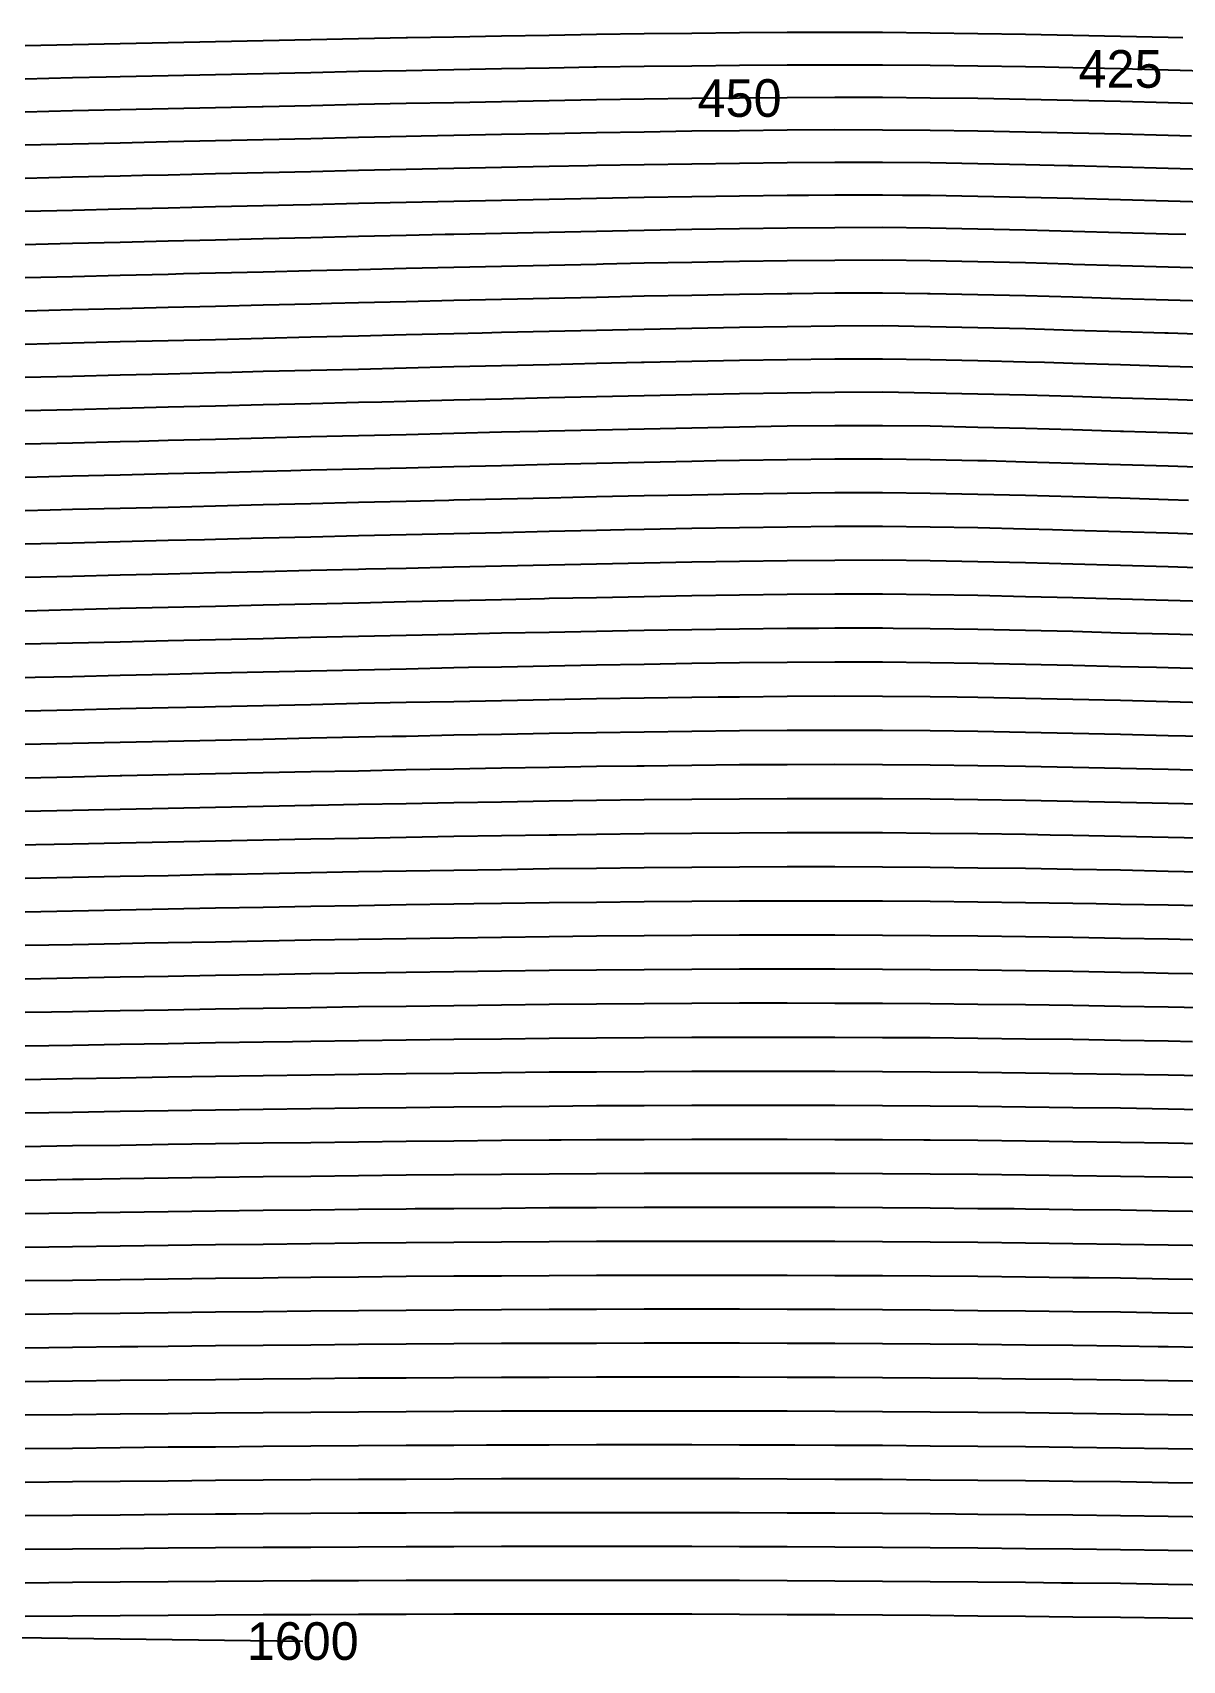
# Model space of a CAD drawing. Header units: metres. Extents: x 228 to 3387, y 31 to 162.
# Drawn here: x 2005.4 to 2081.7, y 31.4 to 139.5 of the extents above; entities that cross this region are included whole.
import ezdxf
from ezdxf.enums import TextEntityAlignment as Align

# ---------------------------------------------------------------- set-up
doc = ezdxf.new("R2010")
doc.units = ezdxf.units.M
for name, color, linetype in [('Vs_1000', 7, 'Continuous'), ('Vs_1025', 7, 'Continuous'), ('Vs_1050', 7, 'Continuous'), ('Vs_1075', 7, 'Continuous'), ('Vs_1100', 7, 'Continuous'), ('Vs_1125', 7, 'Continuous'), ('Vs_1150', 7, 'Continuous'), ('Vs_1175', 7, 'Continuous'), ('Vs_1200', 7, 'Continuous'), ('Vs_1225', 7, 'Continuous'), ('Vs_1250', 7, 'Continuous'), ('Vs_1275', 7, 'Continuous'), ('Vs_1300', 7, 'Continuous'), ('Vs_1325', 7, 'Continuous'), ('Vs_1350', 7, 'Continuous'), ('Vs_1375', 7, 'Continuous'), ('Vs_1400', 7, 'Continuous'), ('Vs_1425', 7, 'Continuous'), ('Vs_1450', 7, 'Continuous'), ('Vs_1475', 7, 'Continuous'), ('Vs_1500', 7, 'Continuous'), ('Vs_1525', 7, 'Continuous'), ('Vs_1550', 7, 'Continuous'), ('Vs_1575', 7, 'Continuous'), ('Vs_1600', 7, 'Continuous'), ('Vs_400', 7, 'Continuous'), ('Vs_425', 7, 'Continuous'), ('Vs_450', 7, 'Continuous'), ('Vs_475', 7, 'Continuous'), ('Vs_500', 7, 'Continuous'), ('Vs_525', 7, 'Continuous'), ('Vs_550', 7, 'Continuous'), ('Vs_575', 7, 'Continuous'), ('Vs_600', 7, 'Continuous'), ('Vs_625', 7, 'Continuous'), ('Vs_650', 7, 'Continuous'), ('Vs_675', 7, 'Continuous'), ('Vs_700', 7, 'Continuous'), ('Vs_725', 7, 'Continuous'), ('Vs_750', 7, 'Continuous'), ('Vs_775', 7, 'Continuous'), ('Vs_800', 7, 'Continuous'), ('Vs_825', 7, 'Continuous'), ('Vs_850', 7, 'Continuous'), ('Vs_875', 7, 'Continuous'), ('Vs_900', 7, 'Continuous'), ('Vs_925', 7, 'Continuous'), ('Vs_950', 7, 'Continuous'), ('Vs_975', 7, 'Continuous')]:
    doc.layers.add(name, color=color, linetype=linetype)

msp = doc.modelspace()

# ---------------------------------------------------------------- linework, layer by layer
at = {"layer": 'Vs_1000'}
msp.add_lwpolyline([(2083.95, 85.99), (2080.79, 86.06), (2077.63, 86.13), (2074.47, 86.19), (2072.96, 86.22), (2071.31, 86.25), (2068.15, 86.3), (2064.98, 86.33), (2061.82, 86.36), (2058.66, 86.36), (2055.5, 86.36), (2052.34, 86.35), (2049.17, 86.33), (2046.01, 86.29), (2042.85, 86.26), (2040.2, 86.22), (2039.69, 86.21), (2036.53, 86.17), (2033.37, 86.12), (2030.2, 86.06), (2027.04, 86), (2023.88, 85.94), (2020.72, 85.88), (2017.56, 85.82), (2014.4, 85.75), (2011.23, 85.69), (2008.07, 85.62), (2005.62, 85.57), (2004.91, 85.55)], dxfattribs=at)
at = {"layer": 'Vs_1025'}
msp.add_lwpolyline([(2083.95, 83.74), (2080.79, 83.81), (2077.63, 83.88), (2074.47, 83.94), (2071.31, 83.99), (2068.15, 84.03), (2064.98, 84.07), (2061.82, 84.09), (2058.66, 84.1), (2055.5, 84.1), (2052.34, 84.09), (2049.17, 84.07), (2046.01, 84.04), (2042.85, 84.01), (2039.69, 83.97), (2036.53, 83.92), (2033.37, 83.87), (2030.2, 83.82), (2027.04, 83.77), (2023.88, 83.71), (2020.72, 83.65), (2018.62, 83.61), (2017.56, 83.59), (2014.4, 83.52), (2011.23, 83.46), (2008.07, 83.4), (2004.91, 83.33)], dxfattribs=at)
at = {"layer": 'Vs_1050'}
msp.add_lwpolyline([(2083.95, 81.49), (2080.79, 81.56), (2077.63, 81.62), (2076.02, 81.65), (2074.47, 81.68), (2071.31, 81.73), (2068.15, 81.77), (2064.98, 81.8), (2061.82, 81.82), (2058.66, 81.83), (2055.5, 81.84), (2052.34, 81.83), (2049.17, 81.81), (2046.01, 81.78), (2042.85, 81.75), (2039.69, 81.72), (2036.53, 81.67), (2034.69, 81.65), (2033.37, 81.63), (2030.2, 81.58), (2027.04, 81.53), (2023.88, 81.47), (2020.72, 81.41), (2017.56, 81.36), (2014.4, 81.29), (2011.23, 81.23), (2008.07, 81.17), (2004.91, 81.11)], dxfattribs=at)
at = {"layer": 'Vs_1075'}
msp.add_lwpolyline([(2083.95, 79.23), (2080.79, 79.3), (2077.63, 79.36), (2074.47, 79.42), (2071.31, 79.47), (2068.15, 79.51), (2064.98, 79.54), (2061.82, 79.56), (2058.66, 79.57), (2055.5, 79.57), (2052.34, 79.57), (2049.17, 79.55), (2046.01, 79.53), (2042.85, 79.5), (2039.69, 79.47), (2036.53, 79.43), (2033.37, 79.38), (2030.2, 79.34), (2027.04, 79.29), (2023.88, 79.24), (2020.72, 79.18), (2017.56, 79.12), (2014.4, 79.06), (2012.85, 79.04), (2011.23, 79), (2008.07, 78.94), (2004.91, 78.88)], dxfattribs=at)
at = {"layer": 'Vs_1100'}
msp.add_lwpolyline([(2083.95, 76.98), (2080.79, 77.04), (2079.17, 77.08), (2077.63, 77.1), (2074.47, 77.16), (2071.31, 77.2), (2068.15, 77.24), (2064.98, 77.27), (2061.82, 77.29), (2058.66, 77.31), (2055.5, 77.31), (2052.34, 77.31), (2049.17, 77.29), (2046.01, 77.27), (2042.85, 77.25), (2039.69, 77.22), (2036.53, 77.18), (2033.37, 77.14), (2030.2, 77.1), (2028.86, 77.08), (2027.04, 77.05), (2023.88, 77), (2020.72, 76.95), (2017.56, 76.89), (2014.4, 76.83), (2011.23, 76.78), (2008.07, 76.72), (2004.91, 76.66)], dxfattribs=at)
at = {"layer": 'Vs_1125'}
msp.add_lwpolyline([(2083.95, 74.73), (2080.79, 74.79), (2077.63, 74.85), (2074.47, 74.9), (2071.31, 74.94), (2068.15, 74.98), (2064.98, 75.01), (2061.82, 75.03), (2058.66, 75.04), (2055.5, 75.05), (2052.34, 75.05), (2049.17, 75.04), (2046.01, 75.02), (2042.85, 75), (2039.69, 74.97), (2036.53, 74.93), (2033.37, 74.89), (2030.2, 74.85), (2027.04, 74.81), (2023.88, 74.76), (2020.72, 74.71), (2017.56, 74.66), (2014.4, 74.6), (2011.23, 74.55), (2008.07, 74.49), (2006.66, 74.46), (2004.91, 74.43)], dxfattribs=at)
at = {"layer": 'Vs_1150'}
msp.add_lwpolyline([(2082.41, 72.5), (2080.79, 72.53), (2077.63, 72.59), (2074.47, 72.64), (2071.31, 72.68), (2068.15, 72.72), (2064.98, 72.75), (2061.82, 72.77), (2058.66, 72.78), (2055.5, 72.79), (2052.34, 72.79), (2049.17, 72.78), (2046.01, 72.76), (2042.85, 72.74), (2039.69, 72.72), (2036.53, 72.68), (2033.37, 72.65), (2030.2, 72.61), (2027.04, 72.57), (2023.88, 72.52), (2022.66, 72.5), (2020.72, 72.47), (2017.56, 72.42), (2014.4, 72.37), (2011.23, 72.32), (2008.07, 72.26), (2004.91, 72.2)], dxfattribs=at)
at = {"layer": 'Vs_1175'}
msp.add_lwpolyline([(2083.95, 70.22), (2080.79, 70.28), (2077.63, 70.33), (2074.47, 70.38), (2071.31, 70.42), (2068.15, 70.46), (2064.98, 70.49), (2061.82, 70.51), (2058.66, 70.52), (2055.5, 70.53), (2052.34, 70.53), (2049.17, 70.52), (2046.01, 70.51), (2042.85, 70.49), (2039.69, 70.47), (2036.53, 70.44), (2033.37, 70.4), (2030.2, 70.37), (2027.04, 70.33), (2023.88, 70.28), (2020.72, 70.24), (2017.56, 70.19), (2014.4, 70.14), (2011.23, 70.09), (2008.07, 70.03), (2004.91, 69.98)], dxfattribs=at)
at = {"layer": 'Vs_1200'}
msp.add_lwpolyline([(2083.95, 67.96), (2080.79, 68.02), (2077.63, 68.08), (2074.47, 68.12), (2071.31, 68.16), (2068.15, 68.2), (2064.98, 68.23), (2061.82, 68.25), (2058.66, 68.26), (2055.5, 68.27), (2052.34, 68.27), (2049.17, 68.27), (2046.01, 68.25), (2042.85, 68.24), (2039.69, 68.21), (2036.53, 68.19), (2033.37, 68.16), (2030.2, 68.12), (2027.04, 68.08), (2023.88, 68.04), (2020.72, 68), (2017.56, 67.95), (2015.99, 67.93), (2014.4, 67.91), (2011.23, 67.86), (2008.07, 67.8), (2004.91, 67.75)], dxfattribs=at)
at = {"layer": 'Vs_1225'}
msp.add_lwpolyline([(2083.95, 65.71), (2080.79, 65.77), (2077.63, 65.82), (2074.47, 65.86), (2071.31, 65.9), (2068.15, 65.94), (2064.98, 65.97), (2064.57, 65.97), (2061.82, 65.99), (2058.66, 66), (2055.5, 66.01), (2052.34, 66.01), (2049.17, 66.01), (2046.01, 66), (2042.85, 65.98), (2040.5, 65.97), (2039.69, 65.96), (2036.53, 65.94), (2033.37, 65.91), (2030.2, 65.88), (2027.04, 65.84), (2023.88, 65.8), (2020.72, 65.76), (2017.56, 65.72), (2014.4, 65.67), (2011.23, 65.62), (2008.07, 65.58), (2004.91, 65.52)], dxfattribs=at)
at = {"layer": 'Vs_1250'}
msp.add_lwpolyline([(2083.95, 63.46), (2080.79, 63.51), (2077.63, 63.56), (2074.47, 63.61), (2071.31, 63.65), (2068.15, 63.68), (2064.98, 63.71), (2061.82, 63.73), (2058.66, 63.75), (2055.5, 63.75), (2052.34, 63.76), (2049.17, 63.75), (2046.01, 63.75), (2042.85, 63.73), (2039.69, 63.71), (2036.53, 63.69), (2033.37, 63.67), (2030.2, 63.64), (2027.04, 63.6), (2023.88, 63.56), (2020.72, 63.53), (2017.56, 63.48), (2014.4, 63.44), (2011.23, 63.39), (2008.78, 63.36), (2008.07, 63.35), (2004.91, 63.3)], dxfattribs=at)
at = {"layer": 'Vs_1275'}
msp.add_lwpolyline([(2083.95, 61.2), (2080.79, 61.26), (2077.63, 61.31), (2074.47, 61.35), (2071.31, 61.39), (2070.57, 61.4), (2068.15, 61.42), (2064.98, 61.45), (2061.82, 61.47), (2058.66, 61.49), (2055.5, 61.5), (2052.34, 61.5), (2049.17, 61.5), (2046.01, 61.49), (2042.85, 61.48), (2039.69, 61.47), (2036.53, 61.44), (2033.37, 61.42), (2030.81, 61.4), (2030.2, 61.39), (2027.04, 61.36), (2023.88, 61.33), (2020.72, 61.29), (2017.56, 61.25), (2014.4, 61.21), (2011.23, 61.16), (2008.07, 61.12), (2004.91, 61.07)], dxfattribs=at)
at = {"layer": 'Vs_1300'}
msp.add_lwpolyline([(2083.95, 58.95), (2080.79, 59), (2077.63, 59.05), (2074.47, 59.09), (2071.31, 59.13), (2068.15, 59.17), (2064.98, 59.19), (2061.82, 59.21), (2058.66, 59.23), (2055.5, 59.24), (2052.34, 59.25), (2049.17, 59.25), (2046.01, 59.24), (2042.85, 59.23), (2039.69, 59.22), (2036.53, 59.2), (2033.37, 59.17), (2030.2, 59.15), (2027.04, 59.12), (2023.88, 59.09), (2020.72, 59.05), (2017.56, 59.01), (2014.4, 58.97), (2011.23, 58.93), (2008.07, 58.89), (2004.91, 58.84)], dxfattribs=at)
at = {"layer": 'Vs_1325'}
msp.add_lwpolyline([(2083.95, 56.7), (2080.79, 56.75), (2077.63, 56.8), (2075.54, 56.82), (2074.47, 56.84), (2071.31, 56.88), (2068.15, 56.91), (2064.98, 56.94), (2061.82, 56.96), (2058.66, 56.97), (2055.5, 56.99), (2052.34, 56.99), (2049.17, 56.99), (2046.01, 56.99), (2042.85, 56.98), (2039.69, 56.97), (2036.53, 56.95), (2033.37, 56.93), (2030.2, 56.91), (2027.04, 56.88), (2023.88, 56.85), (2021.72, 56.82), (2020.72, 56.81), (2017.56, 56.78), (2014.4, 56.74), (2011.23, 56.7), (2008.07, 56.66), (2004.91, 56.62)], dxfattribs=at)
at = {"layer": 'Vs_1350'}
msp.add_lwpolyline([(2083.95, 54.44), (2080.79, 54.49), (2077.63, 54.54), (2074.47, 54.58), (2071.31, 54.62), (2068.15, 54.65), (2064.98, 54.68), (2061.82, 54.7), (2058.66, 54.72), (2055.5, 54.73), (2052.34, 54.74), (2049.17, 54.74), (2046.01, 54.74), (2042.85, 54.73), (2039.69, 54.72), (2036.53, 54.7), (2033.37, 54.68), (2030.2, 54.66), (2027.04, 54.64), (2023.88, 54.61), (2020.72, 54.58), (2017.56, 54.54), (2014.4, 54.51), (2011.23, 54.47), (2008.07, 54.43), (2004.91, 54.39)], dxfattribs=at)
at = {"layer": 'Vs_1375'}
msp.add_lwpolyline([(2083.95, 52.19), (2080.79, 52.24), (2080.13, 52.25), (2077.63, 52.29), (2074.47, 52.33), (2071.31, 52.37), (2068.15, 52.4), (2064.98, 52.43), (2061.82, 52.45), (2058.66, 52.47), (2055.5, 52.48), (2052.34, 52.49), (2049.17, 52.49), (2046.01, 52.49), (2042.85, 52.48), (2039.69, 52.47), (2036.53, 52.46), (2033.37, 52.44), (2030.2, 52.42), (2027.04, 52.4), (2023.88, 52.37), (2020.72, 52.34), (2017.56, 52.31), (2014.4, 52.27), (2012.4, 52.25), (2011.23, 52.24), (2008.07, 52.2), (2004.91, 52.16)], dxfattribs=at)
at = {"layer": 'Vs_1400'}
msp.add_lwpolyline([(2083.95, 49.94), (2080.79, 49.99), (2077.63, 50.03), (2074.47, 50.08), (2071.31, 50.11), (2068.15, 50.14), (2064.98, 50.17), (2061.82, 50.19), (2058.66, 50.21), (2055.5, 50.22), (2052.34, 50.23), (2049.17, 50.24), (2046.01, 50.24), (2042.85, 50.23), (2039.69, 50.22), (2036.53, 50.21), (2033.37, 50.2), (2030.2, 50.18), (2027.04, 50.16), (2023.88, 50.13), (2020.72, 50.1), (2017.56, 50.07), (2014.4, 50.04), (2011.23, 50.01), (2008.07, 49.97), (2004.91, 49.93)], dxfattribs=at)
at = {"layer": 'Vs_1425'}
msp.add_lwpolyline([(2083.95, 47.69), (2080.79, 47.74), (2077.63, 47.78), (2074.47, 47.82), (2071.31, 47.86), (2068.15, 47.89), (2064.98, 47.92), (2061.82, 47.94), (2058.66, 47.96), (2055.5, 47.97), (2052.34, 47.98), (2049.17, 47.99), (2046.01, 47.99), (2042.85, 47.98), (2039.69, 47.98), (2036.53, 47.97), (2033.37, 47.95), (2030.2, 47.94), (2027.04, 47.92), (2023.88, 47.89), (2020.72, 47.87), (2017.56, 47.84), (2014.4, 47.81), (2011.23, 47.78), (2008.07, 47.74), (2004.91, 47.71)], dxfattribs=at)
at = {"layer": 'Vs_1450'}
msp.add_lwpolyline([(2083.95, 45.44), (2080.79, 45.48), (2077.63, 45.53), (2074.47, 45.57), (2071.31, 45.61), (2068.15, 45.64), (2064.98, 45.66), (2061.82, 45.69), (2058.66, 45.71), (2056, 45.72), (2055.5, 45.72), (2052.34, 45.73), (2049.17, 45.74), (2046.01, 45.74), (2042.85, 45.74), (2039.69, 45.73), (2036.53, 45.72), (2035.54, 45.72), (2033.37, 45.71), (2030.2, 45.69), (2027.04, 45.68), (2023.88, 45.65), (2020.72, 45.63), (2017.56, 45.6), (2014.4, 45.58), (2011.23, 45.55), (2008.07, 45.51), (2004.91, 45.48)], dxfattribs=at)
at = {"layer": 'Vs_1475'}
msp.add_lwpolyline([(2083.95, 43.19), (2080.79, 43.23), (2077.63, 43.28), (2074.47, 43.32), (2071.31, 43.35), (2068.15, 43.38), (2064.98, 43.41), (2061.82, 43.44), (2058.66, 43.45), (2055.5, 43.47), (2052.34, 43.48), (2049.17, 43.49), (2046.01, 43.49), (2042.85, 43.49), (2039.69, 43.49), (2036.53, 43.48), (2033.37, 43.47), (2030.2, 43.45), (2027.04, 43.44), (2023.88, 43.42), (2020.72, 43.39), (2017.56, 43.37), (2014.4, 43.34), (2011.23, 43.31), (2008.07, 43.28), (2004.91, 43.25)], dxfattribs=at)
at = {"layer": 'Vs_1500'}
msp.add_lwpolyline([(2083.95, 40.94), (2080.79, 40.98), (2077.63, 41.03), (2074.47, 41.07), (2071.31, 41.1), (2068.15, 41.13), (2066.68, 41.15), (2064.98, 41.16), (2061.82, 41.18), (2058.66, 41.2), (2055.5, 41.22), (2052.34, 41.23), (2049.17, 41.24), (2046.01, 41.24), (2042.85, 41.24), (2039.69, 41.24), (2036.53, 41.23), (2033.37, 41.23), (2030.2, 41.21), (2027.04, 41.2), (2023.88, 41.18), (2020.72, 41.16), (2018.92, 41.15), (2017.56, 41.14), (2014.4, 41.11), (2011.23, 41.08), (2008.07, 41.06), (2004.91, 41.03)], dxfattribs=at)
at = {"layer": 'Vs_1525'}
msp.add_lwpolyline([(2083.95, 38.69), (2080.79, 38.73), (2077.63, 38.78), (2074.47, 38.81), (2071.31, 38.85), (2068.15, 38.88), (2064.98, 38.91), (2061.82, 38.93), (2058.66, 38.95), (2055.5, 38.97), (2052.34, 38.98), (2049.17, 38.99), (2046.01, 39), (2042.85, 39), (2039.69, 39), (2036.53, 38.99), (2033.37, 38.98), (2030.2, 38.97), (2027.04, 38.96), (2023.88, 38.94), (2020.72, 38.92), (2017.56, 38.9), (2014.4, 38.88), (2011.23, 38.85), (2008.07, 38.83), (2004.91, 38.8)], dxfattribs=at)
at = {"layer": 'Vs_1550'}
msp.add_lwpolyline([(2083.95, 36.44), (2080.79, 36.48), (2077.63, 36.53), (2074.47, 36.56), (2073.7, 36.57), (2071.31, 36.6), (2068.15, 36.63), (2064.98, 36.66), (2061.82, 36.68), (2058.66, 36.7), (2055.5, 36.72), (2052.34, 36.74), (2049.17, 36.74), (2046.01, 36.75), (2042.85, 36.75), (2039.69, 36.75), (2036.53, 36.75), (2033.37, 36.74), (2030.2, 36.73), (2027.04, 36.72), (2023.88, 36.71), (2020.72, 36.69), (2017.56, 36.67), (2014.4, 36.65), (2011.23, 36.62), (2008.07, 36.6), (2004.91, 36.57)], dxfattribs=at)
at = {"layer": 'Vs_1575'}
msp.add_lwpolyline([(2083.95, 34.19), (2080.79, 34.23), (2077.63, 34.28), (2074.47, 34.31), (2071.31, 34.35), (2068.15, 34.38), (2064.98, 34.41), (2061.82, 34.44), (2058.66, 34.46), (2055.5, 34.47), (2052.34, 34.49), (2049.17, 34.5), (2046.01, 34.51), (2042.85, 34.51), (2039.69, 34.51), (2036.53, 34.51), (2033.37, 34.5), (2030.2, 34.49), (2027.04, 34.48), (2023.88, 34.47), (2020.72, 34.45), (2017.56, 34.44), (2014.4, 34.42), (2011.23, 34.39), (2008.07, 34.37), (2004.91, 34.35)], dxfattribs=at)
at = {"layer": 'Vs_1600'}
msp.add_lwpolyline([(1740.73, 36.33), (2023.34, 32.72)], dxfattribs=at)
at = {"layer": 'Vs_400'}
msp.add_lwpolyline([(2081.77, 139.14), (2080.79, 139.16), (2077.63, 139.23), (2074.47, 139.3), (2071.31, 139.36), (2068.15, 139.41), (2064.98, 139.45), (2061.82, 139.48), (2058.66, 139.49), (2055.5, 139.48), (2052.34, 139.46), (2049.17, 139.43), (2046.01, 139.39), (2042.85, 139.35), (2039.69, 139.3), (2036.53, 139.25), (2033.37, 139.19), (2030.3, 139.14), (2030.2, 139.13), (2027.04, 139.07), (2023.88, 139.01), (2020.72, 138.94), (2017.56, 138.88), (2014.4, 138.81), (2011.23, 138.74), (2008.07, 138.67), (2004.91, 138.6)], dxfattribs=at)
at = {"layer": 'Vs_425'}
msp.add_lwpolyline([(2083.95, 136.91), (2080.79, 136.99), (2077.63, 137.07), (2074.47, 137.14), (2072.61, 137.18), (2071.31, 137.2), (2068.15, 137.26), (2064.98, 137.3), (2061.82, 137.32), (2058.66, 137.33), (2055.5, 137.32), (2052.34, 137.3), (2049.17, 137.26), (2046.01, 137.23), (2042.85, 137.18), (2042.67, 137.18), (2039.69, 137.13), (2036.53, 137.07), (2033.37, 137.01), (2030.2, 136.95), (2027.04, 136.89), (2023.88, 136.82), (2020.72, 136.75), (2017.56, 136.69), (2014.4, 136.62), (2011.23, 136.54), (2010.29, 136.52), (2008.07, 136.47), (2004.91, 136.4)], dxfattribs=at)
at = {"layer": 'Vs_450'}
msp.add_lwpolyline([(2083.95, 134.73), (2080.79, 134.82), (2077.63, 134.9), (2074.47, 134.97), (2071.31, 135.04), (2068.15, 135.1), (2064.98, 135.14), (2061.82, 135.17), (2058.66, 135.17), (2055.5, 135.16), (2052.34, 135.14), (2049.17, 135.1), (2046.01, 135.06), (2042.85, 135.01), (2039.69, 134.95), (2036.53, 134.89), (2033.37, 134.83), (2030.2, 134.77), (2027.04, 134.7), (2023.88, 134.63), (2020.72, 134.56), (2020.66, 134.56), (2017.56, 134.49), (2014.4, 134.42), (2011.23, 134.35), (2008.07, 134.28), (2004.91, 134.2)], dxfattribs=at)
at = {"layer": 'Vs_475'}
msp.add_lwpolyline([(2082.33, 132.6), (2080.79, 132.65), (2077.63, 132.73), (2074.47, 132.81), (2071.31, 132.88), (2068.15, 132.94), (2064.98, 132.98), (2061.82, 133.01), (2058.66, 133.02), (2055.5, 133), (2052.34, 132.97), (2049.17, 132.93), (2046.01, 132.88), (2042.85, 132.83), (2039.69, 132.77), (2036.53, 132.71), (2033.37, 132.65), (2031.2, 132.6), (2030.2, 132.58), (2027.04, 132.51), (2023.88, 132.44), (2020.72, 132.37), (2017.56, 132.3), (2014.4, 132.23), (2011.23, 132.15), (2008.07, 132.08), (2004.91, 132)], dxfattribs=at)
at = {"layer": 'Vs_500'}
msp.add_lwpolyline([(2083.95, 130.38), (2080.79, 130.47), (2077.63, 130.56), (2074.47, 130.64), (2074.17, 130.64), (2071.31, 130.71), (2068.15, 130.77), (2064.98, 130.83), (2061.82, 130.86), (2058.66, 130.86), (2055.5, 130.84), (2052.34, 130.8), (2049.17, 130.76), (2046.01, 130.71), (2042.85, 130.65), (2042.29, 130.64), (2039.69, 130.59), (2036.53, 130.53), (2033.37, 130.46), (2030.2, 130.39), (2027.04, 130.32), (2023.88, 130.25), (2020.72, 130.18), (2017.56, 130.1), (2014.4, 130.03), (2012.7, 129.99), (2011.23, 129.96), (2008.07, 129.88), (2004.91, 129.8)], dxfattribs=at)
at = {"layer": 'Vs_525'}
msp.add_lwpolyline([(2083.95, 128.2), (2080.79, 128.29), (2077.63, 128.38), (2074.47, 128.46), (2071.31, 128.54), (2068.15, 128.61), (2064.98, 128.66), (2063.16, 128.68), (2061.82, 128.7), (2058.66, 128.7), (2056.91, 128.68), (2055.5, 128.67), (2052.34, 128.63), (2049.17, 128.59), (2046.01, 128.53), (2042.85, 128.47), (2039.69, 128.41), (2036.53, 128.34), (2033.37, 128.27), (2030.2, 128.2), (2027.04, 128.13), (2023.88, 128.06), (2022.7, 128.03), (2020.72, 127.98), (2017.56, 127.91), (2014.4, 127.83), (2011.23, 127.76), (2008.07, 127.68), (2004.91, 127.6)], dxfattribs=at)
at = {"layer": 'Vs_550'}
msp.add_lwpolyline([(2081.97, 126.07), (2080.79, 126.11), (2077.63, 126.2), (2074.47, 126.29), (2071.31, 126.37), (2068.15, 126.44), (2064.98, 126.5), (2061.82, 126.54), (2058.66, 126.53), (2055.5, 126.5), (2052.34, 126.46), (2049.17, 126.41), (2046.01, 126.35), (2042.85, 126.29), (2039.69, 126.22), (2036.53, 126.15), (2033.37, 126.08), (2032.79, 126.07), (2030.2, 126.01), (2027.04, 125.94), (2023.88, 125.86), (2020.72, 125.79), (2017.56, 125.71), (2014.4, 125.63), (2011.23, 125.56), (2008.07, 125.48), (2005.62, 125.42), (2004.91, 125.4)], dxfattribs=at)
at = {"layer": 'Vs_575'}
msp.add_lwpolyline([(2083.95, 123.82), (2080.79, 123.92), (2077.63, 124.01), (2074.47, 124.1), (2074.19, 124.11), (2071.31, 124.19), (2068.15, 124.26), (2064.98, 124.33), (2061.82, 124.37), (2058.66, 124.36), (2055.5, 124.33), (2052.34, 124.28), (2049.17, 124.23), (2046.01, 124.17), (2043.28, 124.11), (2042.85, 124.1), (2039.69, 124.03), (2036.53, 123.96), (2033.37, 123.89), (2030.2, 123.82), (2027.04, 123.74), (2023.88, 123.66), (2020.72, 123.59), (2017.56, 123.51), (2015.43, 123.46), (2014.4, 123.43), (2011.23, 123.35), (2008.07, 123.28), (2004.91, 123.2)], dxfattribs=at)
at = {"layer": 'Vs_600'}
msp.add_lwpolyline([(2083.95, 121.63), (2080.79, 121.73), (2077.63, 121.82), (2074.47, 121.92), (2071.31, 122), (2068.15, 122.08), (2064.98, 122.15), (2064.82, 122.15), (2061.82, 122.19), (2058.66, 122.18), (2055.81, 122.15), (2055.5, 122.15), (2052.34, 122.1), (2049.17, 122.04), (2046.01, 121.98), (2042.85, 121.91), (2039.69, 121.84), (2036.53, 121.77), (2033.37, 121.69), (2030.2, 121.62), (2027.04, 121.54), (2025.26, 121.5), (2023.88, 121.46), (2020.72, 121.39), (2017.56, 121.31), (2014.4, 121.23), (2011.23, 121.15), (2008.07, 121.07), (2004.91, 120.99)], dxfattribs=at)
at = {"layer": 'Vs_625'}
msp.add_lwpolyline([(2083.95, 119.43), (2080.79, 119.53), (2080.56, 119.54), (2077.63, 119.63), (2074.47, 119.72), (2071.31, 119.81), (2068.15, 119.89), (2064.98, 119.96), (2061.82, 120.01), (2058.66, 120), (2055.5, 119.96), (2052.34, 119.91), (2049.17, 119.85), (2046.01, 119.78), (2042.85, 119.71), (2039.69, 119.64), (2036.53, 119.57), (2035.26, 119.54), (2033.37, 119.49), (2030.2, 119.42), (2027.04, 119.34), (2023.88, 119.26), (2020.72, 119.18), (2017.56, 119.1), (2014.4, 119.02), (2011.23, 118.95), (2008.83, 118.88), (2008.07, 118.87), (2004.91, 118.79)], dxfattribs=at)
at = {"layer": 'Vs_650'}
msp.add_lwpolyline([(2083.95, 117.23), (2080.79, 117.33), (2077.63, 117.43), (2074.47, 117.52), (2072.58, 117.58), (2071.31, 117.61), (2068.15, 117.7), (2064.98, 117.77), (2061.82, 117.81), (2058.66, 117.8), (2055.5, 117.76), (2052.34, 117.71), (2049.17, 117.65), (2046.01, 117.58), (2045.82, 117.58), (2042.85, 117.51), (2039.69, 117.44), (2036.53, 117.36), (2033.37, 117.29), (2030.2, 117.21), (2027.04, 117.13), (2023.88, 117.06), (2020.72, 116.98), (2018.63, 116.92), (2017.56, 116.9), (2014.4, 116.82), (2011.23, 116.74), (2008.07, 116.66), (2004.91, 116.58)], dxfattribs=at)
at = {"layer": 'Vs_675'}
msp.add_lwpolyline([(2083.95, 115.02), (2080.79, 115.12), (2077.63, 115.22), (2074.47, 115.32), (2071.31, 115.41), (2068.15, 115.49), (2064.98, 115.56), (2061.82, 115.61), (2058.66, 115.6), (2055.5, 115.56), (2052.34, 115.51), (2049.17, 115.44), (2046.01, 115.38), (2042.85, 115.31), (2039.69, 115.23), (2036.53, 115.16), (2033.37, 115.08), (2030.2, 115), (2028.59, 114.96), (2027.04, 114.93), (2023.88, 114.85), (2020.72, 114.77), (2017.56, 114.69), (2014.4, 114.61), (2011.23, 114.53), (2008.07, 114.45), (2004.91, 114.37)], dxfattribs=at)
at = {"layer": 'Vs_700'}
msp.add_lwpolyline([(2083.95, 112.81), (2080.79, 112.91), (2077.83, 113.01), (2077.63, 113.01), (2074.47, 113.11), (2071.31, 113.2), (2068.15, 113.28), (2064.98, 113.35), (2061.82, 113.39), (2058.66, 113.38), (2055.5, 113.35), (2052.34, 113.29), (2049.17, 113.23), (2046.01, 113.17), (2042.85, 113.1), (2039.69, 113.02), (2038.96, 113.01), (2036.53, 112.95), (2033.37, 112.87), (2030.2, 112.79), (2027.04, 112.72), (2023.88, 112.64), (2020.72, 112.56), (2017.56, 112.48), (2014.4, 112.4), (2012.48, 112.35), (2011.23, 112.32), (2008.07, 112.24), (2004.91, 112.16)], dxfattribs=at)
at = {"layer": 'Vs_725'}
msp.add_lwpolyline([(2083.95, 110.59), (2080.79, 110.7), (2077.63, 110.79), (2074.47, 110.89), (2071.31, 110.98), (2068.73, 111.05), (2068.15, 111.06), (2064.98, 111.13), (2061.82, 111.17), (2058.66, 111.16), (2055.5, 111.13), (2052.34, 111.07), (2050.78, 111.05), (2049.17, 111.01), (2046.01, 110.95), (2042.85, 110.88), (2039.69, 110.81), (2036.53, 110.73), (2033.37, 110.66), (2030.2, 110.58), (2027.04, 110.5), (2023.88, 110.43), (2022.55, 110.39), (2020.72, 110.35), (2017.56, 110.27), (2014.4, 110.19), (2011.23, 110.11), (2008.07, 110.03), (2004.91, 109.95)], dxfattribs=at)
at = {"layer": 'Vs_750'}
msp.add_lwpolyline([(2082.14, 108.43), (2080.79, 108.47), (2077.63, 108.57), (2074.47, 108.67), (2071.31, 108.75), (2068.15, 108.83), (2064.98, 108.9), (2061.82, 108.94), (2058.66, 108.93), (2055.5, 108.9), (2052.34, 108.85), (2049.17, 108.79), (2046.01, 108.73), (2042.85, 108.66), (2039.69, 108.59), (2036.53, 108.51), (2033.37, 108.44), (2033.04, 108.43), (2030.2, 108.36), (2027.04, 108.29), (2023.88, 108.21), (2020.72, 108.13), (2017.56, 108.05), (2014.4, 107.97), (2011.23, 107.9), (2008.07, 107.82), (2006.58, 107.78), (2004.91, 107.74)], dxfattribs=at)
at = {"layer": 'Vs_775'}
msp.add_lwpolyline([(2083.95, 106.15), (2080.79, 106.25), (2077.63, 106.34), (2074.47, 106.44), (2073.12, 106.47), (2071.31, 106.52), (2068.15, 106.6), (2064.98, 106.66), (2061.82, 106.7), (2058.66, 106.7), (2055.5, 106.66), (2052.34, 106.62), (2049.17, 106.56), (2046.01, 106.5), (2044.71, 106.47), (2042.85, 106.43), (2039.69, 106.36), (2036.53, 106.29), (2033.37, 106.22), (2030.2, 106.14), (2027.04, 106.07), (2023.88, 105.99), (2020.72, 105.92), (2017.56, 105.84), (2016.82, 105.82), (2014.4, 105.76), (2011.23, 105.68), (2008.07, 105.6), (2004.91, 105.52)], dxfattribs=at)
at = {"layer": 'Vs_800'}
msp.add_lwpolyline([(2083.95, 103.92), (2080.79, 104.02), (2077.63, 104.11), (2074.47, 104.2), (2071.31, 104.28), (2068.15, 104.36), (2064.98, 104.42), (2061.82, 104.46), (2058.66, 104.45), (2055.5, 104.42), (2052.34, 104.38), (2049.17, 104.33), (2046.01, 104.27), (2042.85, 104.2), (2039.69, 104.14), (2036.53, 104.07), (2033.37, 104), (2030.2, 103.92), (2027.54, 103.86), (2027.04, 103.85), (2023.88, 103.77), (2020.72, 103.7), (2017.56, 103.62), (2014.4, 103.54), (2011.23, 103.46), (2008.07, 103.39), (2004.91, 103.31)], dxfattribs=at)
at = {"layer": 'Vs_825'}
msp.add_lwpolyline([(2083.95, 101.69), (2080.79, 101.78), (2077.63, 101.88), (2076.74, 101.9), (2074.47, 101.96), (2071.31, 102.04), (2068.15, 102.11), (2064.98, 102.17), (2061.82, 102.2), (2058.66, 102.2), (2055.5, 102.18), (2052.34, 102.14), (2049.17, 102.09), (2046.01, 102.03), (2042.85, 101.97), (2039.69, 101.91), (2039.39, 101.9), (2036.53, 101.84), (2033.37, 101.77), (2030.2, 101.7), (2027.04, 101.62), (2023.88, 101.55), (2020.72, 101.48), (2017.56, 101.4), (2014.4, 101.32), (2011.23, 101.25), (2011.2, 101.25), (2008.07, 101.17), (2004.91, 101.09)], dxfattribs=at)
at = {"layer": 'Vs_850'}
msp.add_lwpolyline([(2083.95, 99.46), (2080.79, 99.55), (2077.63, 99.63), (2074.47, 99.72), (2071.31, 99.79), (2068.15, 99.86), (2064.98, 99.91), (2062.54, 99.94), (2061.82, 99.95), (2058.66, 99.95), (2057.58, 99.94), (2055.5, 99.93), (2052.34, 99.89), (2049.17, 99.84), (2046.01, 99.79), (2042.85, 99.73), (2039.69, 99.67), (2036.53, 99.61), (2033.37, 99.54), (2030.2, 99.47), (2027.04, 99.4), (2023.88, 99.33), (2022.19, 99.29), (2020.72, 99.25), (2017.56, 99.18), (2014.4, 99.1), (2011.23, 99.03), (2008.07, 98.95), (2004.91, 98.88)], dxfattribs=at)
at = {"layer": 'Vs_875'}
msp.add_lwpolyline([(2083.95, 97.22), (2080.79, 97.31), (2080.01, 97.33), (2077.63, 97.39), (2074.47, 97.47), (2071.31, 97.54), (2068.15, 97.6), (2064.98, 97.66), (2061.82, 97.69), (2058.66, 97.69), (2055.5, 97.67), (2052.34, 97.64), (2049.17, 97.6), (2046.01, 97.55), (2042.85, 97.49), (2039.69, 97.43), (2036.53, 97.37), (2034.34, 97.33), (2033.37, 97.31), (2030.2, 97.24), (2027.04, 97.17), (2023.88, 97.1), (2020.72, 97.03), (2017.56, 96.96), (2014.4, 96.88), (2011.23, 96.81), (2008.07, 96.73), (2005.58, 96.67), (2004.91, 96.66)], dxfattribs=at)
at = {"layer": 'Vs_900'}
msp.add_lwpolyline([(2083.95, 94.98), (2080.79, 95.06), (2077.63, 95.14), (2074.47, 95.22), (2071.31, 95.29), (2068.15, 95.35), (2066.78, 95.37), (2064.98, 95.39), (2061.82, 95.42), (2058.66, 95.43), (2055.5, 95.41), (2052.34, 95.38), (2050.91, 95.37), (2049.17, 95.35), (2046.01, 95.3), (2042.85, 95.25), (2039.69, 95.19), (2036.53, 95.13), (2033.37, 95.07), (2030.2, 95.01), (2027.04, 94.94), (2023.88, 94.87), (2020.72, 94.8), (2017.56, 94.73), (2016.82, 94.71), (2014.4, 94.66), (2011.23, 94.59), (2008.07, 94.51), (2004.91, 94.44)], dxfattribs=at)
at = {"layer": 'Vs_925'}
msp.add_lwpolyline([(2083.1, 92.75), (2080.79, 92.81), (2077.63, 92.89), (2074.47, 92.97), (2071.31, 93.03), (2068.15, 93.09), (2064.98, 93.13), (2061.82, 93.16), (2058.66, 93.16), (2055.5, 93.15), (2052.34, 93.13), (2049.17, 93.09), (2046.01, 93.05), (2042.85, 93), (2039.69, 92.95), (2036.53, 92.9), (2033.37, 92.84), (2030.2, 92.77), (2029.27, 92.75), (2027.04, 92.71), (2023.88, 92.64), (2020.72, 92.57), (2017.56, 92.5), (2014.4, 92.43), (2011.23, 92.36), (2008.07, 92.29), (2004.91, 92.22)], dxfattribs=at)
at = {"layer": 'Vs_950'}
msp.add_lwpolyline([(2083.95, 90.49), (2080.79, 90.57), (2077.63, 90.64), (2074.47, 90.71), (2071.31, 90.77), (2069.93, 90.79), (2068.15, 90.82), (2064.98, 90.86), (2061.82, 90.89), (2058.66, 90.9), (2055.5, 90.89), (2052.34, 90.87), (2049.17, 90.84), (2046.01, 90.8), (2045.51, 90.79), (2042.85, 90.76), (2039.69, 90.71), (2036.53, 90.65), (2033.37, 90.6), (2030.2, 90.54), (2027.04, 90.47), (2023.88, 90.41), (2020.72, 90.34), (2017.56, 90.28), (2014.4, 90.21), (2011.33, 90.14), (2011.23, 90.14), (2008.07, 90.07), (2004.91, 90)], dxfattribs=at)
at = {"layer": 'Vs_975'}
msp.add_lwpolyline([(2083.95, 88.24), (2080.79, 88.31), (2077.63, 88.39), (2074.47, 88.45), (2071.31, 88.51), (2068.15, 88.56), (2064.98, 88.6), (2061.82, 88.62), (2058.66, 88.63), (2055.5, 88.63), (2052.34, 88.61), (2049.17, 88.58), (2046.01, 88.55), (2042.85, 88.51), (2039.69, 88.46), (2036.53, 88.41), (2033.37, 88.36), (2030.2, 88.3), (2027.04, 88.24), (2024.06, 88.18), (2023.88, 88.18), (2020.72, 88.11), (2017.56, 88.05), (2014.4, 87.98), (2011.23, 87.91), (2008.07, 87.84), (2004.91, 87.78)], dxfattribs=at)

# ---------------------------------------------------------------- texts
at = {"layer": 'Vs_1600'}
msp.add_text('1600', height=2.5, dxfattribs=at).set_placement((2023.34, 32.72), align=Align.MIDDLE_CENTER)
at = {"layer": 'Vs_425'}
msp.add_text('425', height=2.5, dxfattribs=at).set_placement((2077.63, 137.07), align=Align.MIDDLE_CENTER)
at = {"layer": 'Vs_450'}
msp.add_text('450', height=2.5, dxfattribs=at).set_placement((2052.34, 135.14), align=Align.MIDDLE_CENTER)

doc.saveas('drawing.dxf')
